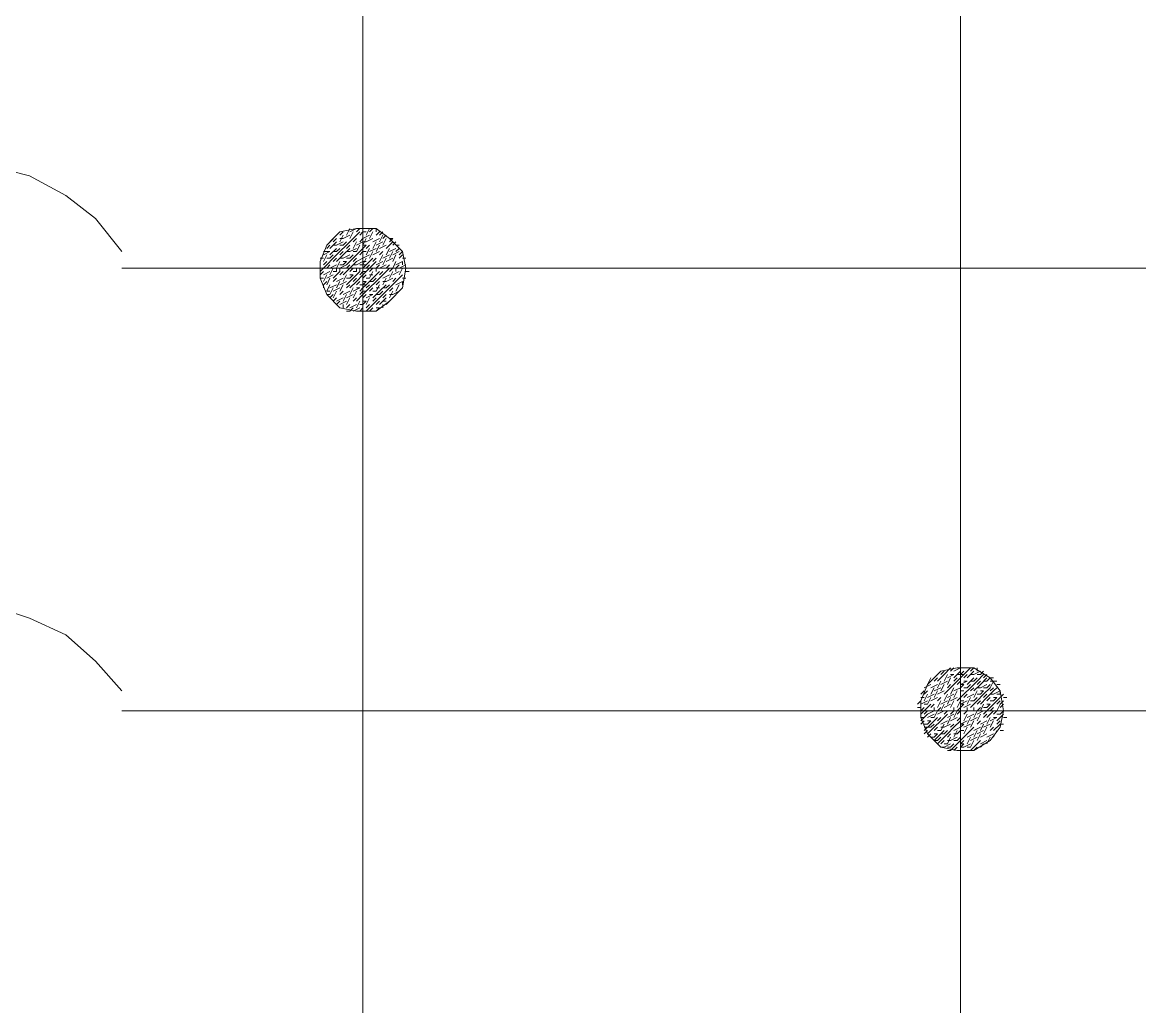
# Model space of a CAD drawing. Header units: metres. Extents: x 0 to 175, y -70 to 21.
# Drawn here: x 60.83 to 61.45, y -42.492 to -41.946 of the extents above; entities that cross this region are included whole.
import ezdxf

# ---------------------------------------------------------------- set-up
doc = ezdxf.new("R2010")
doc.units = ezdxf.units.M
doc.header["$LTSCALE"] = 0.5
doc.layers.add('TABLA', color=7, linetype='Continuous')

msp = doc.modelspace()

# ---------------------------------------------------------------- linework, layer by layer
at = {"layer": 'TABLA', "color": 7, "linetype": 'Continuous', "lineweight": 18, "true_color": 0x000007}
for p, q in [((61.01879, -40.90247), (61.01879, -43.12641)), ((61.35036, -40.91713), (61.35036, -43.12641)), ((61.00596, -42.0639), (61.0078, -42.06207)), ((61.00596, -42.06757), (61.0078, -42.0639)), ((61.0078, -42.06574), (61.01146, -42.0639)), ((61.00963, -42.0639), (61.01146, -42.06024)), ((61.01146, -42.06207), (61.01512, -42.06024)), ((61.01146, -42.06574), (61.01329, -42.06207)), ((61.01512, -42.06207), (61.01696, -42.06024)), ((61.01696, -42.0639), (61.01879, -42.06207)), ((61.01879, -42.06024), (61.02062, -42.06024)), ((61.01879, -42.06024), (61.02062, -42.06024)), ((61.01879, -42.06207), (61.02062, -42.06207)), ((61.01879, -42.06574), (61.01879, -42.0639)), ((61.01879, -42.06574), (61.02245, -42.0639)), ((61.02062, -42.06024), (61.02245, -42.06024)), ((61.02062, -42.0639), (61.02245, -42.06024)), ((61.02245, -42.06207), (61.02428, -42.06024)), ((61.02245, -42.06574), (61.02428, -42.06207)), ((61.02612, -42.06207), (61.02612, -42.06024)), ((61.02612, -42.0639), (61.02795, -42.06207)), ((61.02795, -42.0639), (61.02978, -42.06207)), ((61.02795, -42.06757), (61.02978, -42.0639)), ((61.02978, -42.06574), (61.03161, -42.0639)), ((60.99864, -42.07123), (61.00047, -42.0694)), ((61.00047, -42.07123), (61.00413, -42.06757)), ((61.00047, -42.0749), (61.00413, -42.07123)), ((61.0023, -42.06757), (61.00413, -42.06574)), ((61.0023, -42.0694), (61.00413, -42.0694)), ((61.00413, -42.0694), (61.0078, -42.06757)), ((61.00413, -42.07306), (61.00596, -42.07123)), ((61.00596, -42.06574), (61.0078, -42.06574)), ((61.00596, -42.0694), (61.0078, -42.0694)), ((61.0078, -42.0694), (61.00963, -42.06757)), ((61.00963, -42.07123), (61.01146, -42.0694)), ((61.01146, -42.07306), (61.01512, -42.07123)), ((61.01329, -42.06757), (61.01512, -42.06574)), ((61.01329, -42.07123), (61.01512, -42.06757)), ((61.01512, -42.0694), (61.01879, -42.06757)), ((61.01512, -42.07306), (61.01696, -42.0694)), ((61.01696, -42.06757), (61.01879, -42.06574)), ((61.01879, -42.0694), (61.02062, -42.06574)), ((61.01879, -42.06757), (61.02062, -42.06757)), ((61.01879, -42.0694), (61.02062, -42.0694)), ((61.01879, -42.07123), (61.02062, -42.0694)), ((61.02062, -42.06757), (61.02428, -42.06574)), ((61.02062, -42.07123), (61.02245, -42.0694)), ((61.02062, -42.0749), (61.02245, -42.07123)), ((61.02245, -42.07306), (61.02612, -42.07123)), ((61.02428, -42.06757), (61.02795, -42.06574)), ((61.02428, -42.07123), (61.02612, -42.06757)), ((61.02612, -42.0694), (61.02978, -42.06757)), ((61.02612, -42.07306), (61.02795, -42.0694)), ((61.02795, -42.07123), (61.03161, -42.0694)), ((61.02978, -42.0694), (61.03161, -42.06574)), ((61.03161, -42.07123), (61.03527, -42.06757)), ((61.03161, -42.0749), (61.03344, -42.07123)), ((61.03344, -42.06574), (61.03527, -42.06574)), ((61.03344, -42.06757), (61.03527, -42.06574)), ((61.03344, -42.07306), (61.03711, -42.07123)), ((61.03527, -42.0694), (61.03711, -42.06757)), ((61.03711, -42.0694), (61.03894, -42.0694)), ((61.03711, -42.07306), (61.03894, -42.07123)), ((60.99497, -42.07673), (60.9968, -42.07673)), ((60.9968, -42.07306), (60.99864, -42.07306)), ((60.9968, -42.0749), (61.00047, -42.07306)), ((60.9968, -42.07856), (60.99864, -42.0749)), ((60.99864, -42.07306), (61.00047, -42.07306)), ((60.99864, -42.07673), (61.00047, -42.07673)), ((61.00047, -42.07673), (61.0023, -42.0749)), ((61.0023, -42.07306), (61.00413, -42.07306)), ((61.0023, -42.07856), (61.00413, -42.07673)), ((61.00596, -42.0749), (61.0078, -42.07306)), ((61.00596, -42.07673), (61.0078, -42.07673)), ((61.0078, -42.07673), (61.01146, -42.0749)), ((61.00963, -42.07306), (61.01146, -42.07306)), ((61.00963, -42.07673), (61.01146, -42.07673)), ((61.01146, -42.07673), (61.01329, -42.0749)), ((61.01329, -42.07306), (61.01512, -42.07306)), ((61.01329, -42.07856), (61.01512, -42.07673)), ((61.01696, -42.0749), (61.01879, -42.07306)), ((61.01879, -42.07306), (61.02062, -42.07306)), ((61.01879, -42.07673), (61.01879, -42.0749)), ((61.01879, -42.07673), (61.02245, -42.0749)), ((61.01879, -42.08039), (61.02062, -42.07673)), ((61.02245, -42.07673), (61.02428, -42.07306)), ((61.02428, -42.0749), (61.02795, -42.07306)), ((61.02428, -42.07856), (61.02612, -42.07673)), ((61.02795, -42.0749), (61.02978, -42.07306)), ((61.02795, -42.07856), (61.02978, -42.0749)), ((61.02978, -42.07673), (61.03344, -42.0749)), ((61.02978, -42.08039), (61.03161, -42.07673)), ((61.03161, -42.07856), (61.03527, -42.07673)), ((61.03344, -42.07673), (61.03527, -42.07306)), ((61.03527, -42.0749), (61.03894, -42.07306)), ((61.03527, -42.07856), (61.03711, -42.0749)), ((61.03894, -42.0749), (61.04077, -42.07306)), ((61.03894, -42.07673), (61.04077, -42.0749)), ((61.04077, -42.07673), (61.0426, -42.07673)), ((61.7772, -42.08222), (60.88506, -42.08222)), ((60.99497, -42.08039), (60.99497, -42.07856)), ((60.99497, -42.08222), (60.9968, -42.08222)), ((60.99497, -42.08405), (60.9968, -42.08222)), ((60.9968, -42.08039), (60.99864, -42.07856)), ((60.99864, -42.08222), (61.00047, -42.08039)), ((60.99864, -42.08222), (61.00047, -42.08222)), ((61.00047, -42.08222), (61.00413, -42.08039)), ((61.00047, -42.08589), (61.0023, -42.08222)), ((61.0023, -42.08222), (61.00413, -42.08222)), ((61.00413, -42.08222), (61.00596, -42.07856)), ((61.00413, -42.08405), (61.00413, -42.08222)), ((61.00413, -42.08222), (61.00596, -42.08222)), ((61.00596, -42.08039), (61.0078, -42.08039)), ((61.0078, -42.07856), (61.00963, -42.07856)), ((61.0078, -42.08039), (61.00963, -42.07856)), ((61.0078, -42.08589), (61.01146, -42.08222)), ((61.00963, -42.08222), (61.01146, -42.08039)), ((61.01146, -42.08405), (61.01329, -42.08222)), ((61.01329, -42.08039), (61.01512, -42.08039)), ((61.01329, -42.08222), (61.01512, -42.08222)), ((61.01512, -42.08039), (61.01879, -42.07856)), ((61.01512, -42.08222), (61.01696, -42.08222)), ((61.01512, -42.08405), (61.01512, -42.08222)), ((61.01512, -42.08222), (61.01696, -42.08222)), ((61.01696, -42.08039), (61.01879, -42.08039)), ((61.01696, -42.08222), (61.01879, -42.08222)), ((61.01879, -42.07856), (61.02062, -42.07856)), ((61.01879, -42.08039), (61.02062, -42.08039)), ((61.01879, -42.08589), (61.02245, -42.08222)), ((61.02062, -42.08222), (61.02245, -42.08039)), ((61.02062, -42.08222), (61.02245, -42.08222)), ((61.02245, -42.08222), (61.02612, -42.07856)), ((61.02245, -42.08405), (61.02428, -42.08222)), ((61.02428, -42.08222), (61.02612, -42.08222)), ((61.02612, -42.08039), (61.02978, -42.07856)), ((61.02612, -42.08222), (61.02795, -42.08039)), ((61.02612, -42.08405), (61.02612, -42.08222)), ((61.02795, -42.08222), (61.03161, -42.08039)), ((61.02795, -42.08222), (61.02978, -42.08222)), ((61.03161, -42.08222), (61.03344, -42.08039)), ((61.03344, -42.08222), (61.03527, -42.08222)), ((61.03344, -42.08405), (61.03527, -42.08222)), ((61.03527, -42.08222), (61.03711, -42.07856)), ((61.03527, -42.08222), (61.03711, -42.08222)), ((61.03711, -42.08039), (61.04077, -42.07856)), ((61.03711, -42.08222), (61.03894, -42.08039)), ((61.03711, -42.08405), (61.03711, -42.08222)), ((61.03894, -42.08222), (61.0426, -42.08039)), ((61.03894, -42.08589), (61.04077, -42.08222)), ((61.04077, -42.08039), (61.04077, -42.07856)), ((60.99497, -42.08589), (60.9968, -42.08405)), ((60.99497, -42.08772), (60.9968, -42.08772)), ((60.9968, -42.08589), (61.00047, -42.08405)), ((60.9968, -42.08955), (60.99864, -42.08589)), ((60.9968, -42.09138), (60.99864, -42.08955)), ((60.99864, -42.08772), (61.0023, -42.08589)), ((60.99864, -42.09138), (61.00047, -42.08772)), ((61.0023, -42.08405), (61.00413, -42.08405)), ((61.0023, -42.08955), (61.00413, -42.08772)), ((61.00413, -42.08955), (61.0078, -42.08772)), ((61.00413, -42.09321), (61.00596, -42.08955)), ((61.00596, -42.08589), (61.0078, -42.08405)), ((61.00596, -42.09138), (61.00963, -42.08955)), ((61.0078, -42.08955), (61.00963, -42.08589)), ((61.00963, -42.08772), (61.01146, -42.08772)), ((61.01146, -42.08589), (61.01329, -42.08589)), ((61.01146, -42.08772), (61.01329, -42.08589)), ((61.01329, -42.08405), (61.01512, -42.08405)), ((61.01329, -42.08955), (61.01512, -42.08772)), ((61.01512, -42.09138), (61.01696, -42.08955)), ((61.01696, -42.08589), (61.01879, -42.08405)), ((61.01879, -42.08405), (61.02062, -42.08405)), ((61.01879, -42.08772), (61.02062, -42.08589)), ((61.01879, -42.08955), (61.02062, -42.08955)), ((61.01879, -42.09138), (61.02062, -42.08955)), ((61.02062, -42.08772), (61.02245, -42.08772)), ((61.02245, -42.08772), (61.02428, -42.08405)), ((61.02245, -42.08589), (61.02428, -42.08589)), ((61.02245, -42.08955), (61.02428, -42.08955)), ((61.02428, -42.08955), (61.02612, -42.08772)), ((61.02612, -42.09138), (61.02795, -42.08955)), ((61.02795, -42.08589), (61.02978, -42.08405)), ((61.02978, -42.08772), (61.03344, -42.08589)), ((61.02978, -42.09138), (61.03161, -42.08772)), ((61.02978, -42.08955), (61.03161, -42.08955)), ((61.03161, -42.08955), (61.03527, -42.08772)), ((61.03344, -42.08772), (61.03527, -42.08405)), ((61.03527, -42.08589), (61.03894, -42.08405)), ((61.03527, -42.08955), (61.03711, -42.08772)), ((61.03711, -42.09138), (61.04077, -42.08955)), ((61.04077, -42.08772), (61.0426, -42.08772)), ((61.04077, -42.09138), (61.04077, -42.08955)), ((61.0426, -42.08405), (61.04443, -42.08405)), ((60.9968, -42.09321), (60.9968, -42.09138)), ((60.99864, -42.09505), (61.00047, -42.09138)), ((60.99864, -42.09505), (61.00047, -42.09505)), ((61.00047, -42.09321), (61.00413, -42.09138)), ((61.00047, -42.09688), (61.0023, -42.09321)), ((61.0023, -42.09505), (61.00596, -42.09321)), ((61.0023, -42.09871), (61.00413, -42.09505)), ((61.00596, -42.09505), (61.0078, -42.09138)), ((61.00596, -42.09688), (61.0078, -42.09505)), ((61.0078, -42.09688), (61.01146, -42.09505)), ((61.00963, -42.09321), (61.01146, -42.09138)), ((61.01146, -42.09688), (61.01329, -42.09321)), ((61.01329, -42.09505), (61.01696, -42.09321)), ((61.01329, -42.09871), (61.01512, -42.09505)), ((61.01512, -42.09321), (61.01696, -42.09321)), ((61.01696, -42.09138), (61.01879, -42.09138)), ((61.01696, -42.09505), (61.01879, -42.09321)), ((61.01696, -42.09688), (61.01879, -42.09505)), ((61.01879, -42.09138), (61.02062, -42.09138)), ((61.01879, -42.09505), (61.02062, -42.09505)), ((61.02062, -42.09321), (61.02245, -42.09138)), ((61.02245, -42.09505), (61.02428, -42.09321)), ((61.02428, -42.09505), (61.02612, -42.09505)), ((61.02612, -42.09505), (61.02795, -42.09138)), ((61.02612, -42.09321), (61.02795, -42.09321)), ((61.02795, -42.09688), (61.02978, -42.09505)), ((61.02978, -42.09321), (61.03161, -42.09321)), ((61.03161, -42.09321), (61.03344, -42.09138)), ((61.03344, -42.09505), (61.03527, -42.09321)), ((61.03344, -42.09871), (61.03527, -42.09505)), ((61.03527, -42.09688), (61.03894, -42.09505)), ((61.03711, -42.09505), (61.03894, -42.09138)), ((60.99864, -42.09688), (61.00047, -42.09688)), ((61.00047, -42.09871), (61.0023, -42.09688)), ((61.0023, -42.10054), (61.00413, -42.09871)), ((61.00413, -42.10054), (61.0078, -42.09871)), ((61.00413, -42.10237), (61.00596, -42.10054)), ((61.00596, -42.10237), (61.00963, -42.10054)), ((61.0078, -42.10054), (61.00963, -42.09688)), ((61.00963, -42.09871), (61.01329, -42.09688)), ((61.00963, -42.10237), (61.01146, -42.09871)), ((61.01329, -42.10054), (61.01512, -42.09871)), ((61.01512, -42.10054), (61.01879, -42.09688)), ((61.01512, -42.10421), (61.01696, -42.10054)), ((61.01879, -42.09871), (61.02062, -42.09688)), ((61.01879, -42.10054), (61.02062, -42.10054)), ((61.01879, -42.10237), (61.02062, -42.10054)), ((61.02062, -42.09871), (61.02428, -42.09688)), ((61.02062, -42.10237), (61.02245, -42.09871)), ((61.02245, -42.09688), (61.02428, -42.09688)), ((61.02428, -42.10054), (61.02612, -42.09871)), ((61.02612, -42.09688), (61.02795, -42.09688)), ((61.02612, -42.10237), (61.02795, -42.10054)), ((61.02795, -42.10237), (61.03161, -42.09871)), ((61.02978, -42.09871), (61.03161, -42.09688)), ((61.02978, -42.10054), (61.03161, -42.10054)), ((61.03161, -42.10237), (61.03527, -42.09871)), ((61.03344, -42.09688), (61.03527, -42.09688)), ((61.0078, -42.10421), (61.0078, -42.10237)), ((61.00963, -42.10421), (61.01146, -42.10237)), ((61.00963, -42.10604), (61.01146, -42.10604)), ((61.01146, -42.10421), (61.01512, -42.10237)), ((61.01146, -42.10604), (61.01329, -42.10421)), ((61.01329, -42.10604), (61.01696, -42.10421)), ((61.01696, -42.10237), (61.01879, -42.10237)), ((61.01696, -42.10604), (61.01879, -42.10421)), ((61.01696, -42.10604), (61.01879, -42.10604)), ((61.01879, -42.10421), (61.01879, -42.10237)), ((61.02062, -42.10421), (61.02245, -42.10237)), ((61.02245, -42.10604), (61.02428, -42.10421)), ((61.02612, -42.10421), (61.02795, -42.10421)), ((61.02612, -42.10604), (61.02795, -42.10421)), ((61.02978, -42.10421), (61.02978, -42.10237)), ((61.33937, -42.30755), (61.3412, -42.30572)), ((61.34487, -42.30572), (61.3467, -42.30388)), ((61.3467, -42.30572), (61.35036, -42.30388)), ((61.35036, -42.30388), (61.3522, -42.30388)), ((61.35036, -42.30755), (61.3522, -42.30572)), ((61.3522, -42.30388), (61.35403, -42.30388)), ((61.35403, -42.30388), (61.35586, -42.30388)), ((61.35403, -42.30938), (61.35769, -42.30572)), ((61.35586, -42.30572), (61.35769, -42.30388)), ((61.35769, -42.30755), (61.36136, -42.30572)), ((61.35952, -42.30572), (61.35952, -42.30388)), ((61.36136, -42.30755), (61.36319, -42.30572)), ((61.33021, -42.31488), (61.33388, -42.31304)), ((61.33204, -42.31304), (61.33388, -42.30938)), ((61.33388, -42.31488), (61.33754, -42.31304)), ((61.33571, -42.30938), (61.33754, -42.30755)), ((61.33571, -42.31121), (61.33754, -42.30938)), ((61.33754, -42.31488), (61.33937, -42.31121)), ((61.33937, -42.31304), (61.34304, -42.31121)), ((61.33937, -42.31671), (61.3412, -42.31304)), ((61.3412, -42.31121), (61.34304, -42.30755)), ((61.34304, -42.30938), (61.3467, -42.30755)), ((61.34304, -42.31304), (61.34487, -42.30938)), ((61.34304, -42.31488), (61.34487, -42.31304)), ((61.34487, -42.30755), (61.3467, -42.30755)), ((61.3467, -42.31121), (61.34853, -42.30938)), ((61.34853, -42.30755), (61.35036, -42.30755)), ((61.34853, -42.31304), (61.35036, -42.31121)), ((61.35036, -42.30755), (61.3522, -42.30755)), ((61.35036, -42.31304), (61.35403, -42.31121)), ((61.35036, -42.31304), (61.3522, -42.31304)), ((61.35036, -42.31488), (61.3522, -42.31304)), ((61.3522, -42.30938), (61.35403, -42.30755)), ((61.3522, -42.31121), (61.35403, -42.31121)), ((61.35403, -42.31304), (61.35769, -42.30938)), ((61.35403, -42.31488), (61.35586, -42.31304)), ((61.35586, -42.30755), (61.35769, -42.30755)), ((61.35586, -42.31121), (61.35769, -42.31121)), ((61.35769, -42.31121), (61.35952, -42.30938)), ((61.35952, -42.30755), (61.36136, -42.30755)), ((61.35952, -42.31304), (61.36136, -42.31121)), ((61.36136, -42.31488), (61.36502, -42.31304)), ((61.36319, -42.30938), (61.36502, -42.30755)), ((61.36319, -42.31121), (61.36502, -42.31121)), ((61.36502, -42.31121), (61.36685, -42.30938)), ((61.36502, -42.31488), (61.36685, -42.31304)), ((61.36685, -42.30938), (61.36868, -42.30938)), ((61.36685, -42.31121), (61.36868, -42.31121)), ((61.36868, -42.31121), (61.37051, -42.31121)), ((61.37051, -42.31304), (61.37235, -42.31304)), ((61.32838, -42.31854), (61.33021, -42.31671)), ((61.33021, -42.31854), (61.33204, -42.31671)), ((61.33021, -42.3222), (61.33204, -42.31854)), ((61.33204, -42.32037), (61.33571, -42.31854)), ((61.33388, -42.31854), (61.33571, -42.31488)), ((61.33571, -42.31671), (61.33937, -42.31488)), ((61.33571, -42.32037), (61.33754, -42.31671)), ((61.33754, -42.31854), (61.3412, -42.31671)), ((61.3412, -42.3222), (61.34304, -42.31854)), ((61.34304, -42.32037), (61.3467, -42.31854)), ((61.34487, -42.31854), (61.3467, -42.31488)), ((61.3467, -42.31671), (61.35036, -42.31488)), ((61.3467, -42.32037), (61.34853, -42.31671)), ((61.35036, -42.31671), (61.35036, -42.31488)), ((61.35036, -42.31671), (61.3522, -42.31671)), ((61.35036, -42.31854), (61.35036, -42.31671)), ((61.3522, -42.31488), (61.35403, -42.31488)), ((61.3522, -42.32037), (61.35403, -42.31854)), ((61.35403, -42.32037), (61.35769, -42.31854)), ((61.35586, -42.31671), (61.35769, -42.31488)), ((61.35769, -42.32037), (61.35952, -42.31671)), ((61.35952, -42.31488), (61.36136, -42.31488)), ((61.35952, -42.31854), (61.36136, -42.31854)), ((61.36136, -42.31671), (61.36319, -42.31671)), ((61.36136, -42.31854), (61.36319, -42.31671)), ((61.36319, -42.31488), (61.36502, -42.31488)), ((61.36319, -42.32037), (61.36502, -42.31854)), ((61.36685, -42.31671), (61.36868, -42.31488)), ((61.36685, -42.31854), (61.36868, -42.31854)), ((61.36868, -42.31854), (61.37235, -42.31671)), ((61.37051, -42.31854), (61.37235, -42.31854)), ((61.37235, -42.31854), (61.37235, -42.31671)), ((61.32655, -42.32404), (61.32838, -42.3222)), ((61.32838, -42.32037), (61.33021, -42.32037)), ((61.32838, -42.32404), (61.33204, -42.3222)), ((61.33021, -42.32404), (61.33204, -42.32404)), ((61.33021, -42.3277), (61.33388, -42.32404)), ((61.33204, -42.32404), (61.33388, -42.32037)), ((61.33388, -42.3222), (61.33754, -42.32037)), ((61.33388, -42.32587), (61.33571, -42.32404)), ((61.33754, -42.3222), (61.33937, -42.32037)), ((61.33754, -42.32587), (61.33937, -42.3222)), ((61.33937, -42.32404), (61.34304, -42.3222)), ((61.33937, -42.3277), (61.3412, -42.32404)), ((61.3412, -42.32587), (61.34487, -42.32404)), ((61.34304, -42.32404), (61.34487, -42.32037)), ((61.34487, -42.3222), (61.34853, -42.32037)), ((61.34487, -42.32587), (61.3467, -42.3222)), ((61.34853, -42.3222), (61.35036, -42.32037)), ((61.34853, -42.32587), (61.35036, -42.3222)), ((61.35036, -42.3222), (61.3522, -42.3222)), ((61.35036, -42.32404), (61.35403, -42.3222)), ((61.35036, -42.32404), (61.3522, -42.32404)), ((61.35036, -42.32587), (61.3522, -42.32404)), ((61.3522, -42.32587), (61.35586, -42.32404)), ((61.35403, -42.32404), (61.35586, -42.32037)), ((61.35586, -42.3222), (61.35769, -42.3222)), ((61.35769, -42.3222), (61.35952, -42.32037)), ((61.35952, -42.32404), (61.36136, -42.3222)), ((61.36136, -42.3277), (61.36319, -42.32404)), ((61.36502, -42.3222), (61.36685, -42.32037)), ((61.36502, -42.32404), (61.36685, -42.32404)), ((61.36502, -42.32587), (61.36685, -42.32404)), ((61.36685, -42.3222), (61.36868, -42.3222)), ((61.36868, -42.32037), (61.37051, -42.32037)), ((61.36868, -42.3222), (61.37051, -42.32037)), ((61.37051, -42.32404), (61.37235, -42.3222)), ((61.37235, -42.32587), (61.37418, -42.32404)), ((61.37418, -42.32037), (61.37601, -42.32037)), ((61.7772, -42.3277), (60.88506, -42.3277)), ((61.32655, -42.32587), (61.32838, -42.32587)), ((61.32838, -42.3277), (61.33021, -42.32587)), ((61.32838, -42.3277), (61.33021, -42.3277)), ((61.32838, -42.32953), (61.33021, -42.3277)), ((61.32838, -42.33136), (61.33021, -42.33136)), ((61.33021, -42.32953), (61.33204, -42.3277)), ((61.33204, -42.33136), (61.33571, -42.32953)), ((61.33388, -42.33136), (61.33571, -42.33136)), ((61.33571, -42.3277), (61.33571, -42.32587)), ((61.33571, -42.3277), (61.33754, -42.3277)), ((61.33571, -42.33136), (61.33754, -42.3277)), ((61.33754, -42.3277), (61.33937, -42.32587)), ((61.33754, -42.32953), (61.3412, -42.3277)), ((61.33754, -42.33319), (61.33937, -42.33136)), ((61.33937, -42.3277), (61.3412, -42.3277)), ((61.3412, -42.32953), (61.34304, -42.3277)), ((61.34304, -42.33136), (61.3467, -42.32953)), ((61.34304, -42.33503), (61.34487, -42.33136)), ((61.34487, -42.32953), (61.3467, -42.3277)), ((61.34487, -42.33319), (61.34853, -42.33136)), ((61.3467, -42.3277), (61.3467, -42.32587)), ((61.3467, -42.3277), (61.34853, -42.3277)), ((61.3467, -42.33136), (61.34853, -42.3277)), ((61.34853, -42.3277), (61.35036, -42.32587)), ((61.34853, -42.32953), (61.35036, -42.3277)), ((61.34853, -42.33319), (61.35036, -42.33136)), ((61.35036, -42.3277), (61.35036, -42.32587)), ((61.35036, -42.3277), (61.3522, -42.3277)), ((61.35036, -42.3277), (61.3522, -42.3277)), ((61.35036, -42.33136), (61.35036, -42.32953)), ((61.3522, -42.32953), (61.35403, -42.3277)), ((61.3522, -42.33319), (61.35403, -42.32953)), ((61.35403, -42.3277), (61.35403, -42.32587)), ((61.35403, -42.33136), (61.35769, -42.32953)), ((61.35403, -42.33503), (61.35586, -42.33136)), ((61.35586, -42.3277), (61.35769, -42.3277)), ((61.35586, -42.33319), (61.35952, -42.33136)), ((61.35769, -42.3277), (61.35769, -42.32587)), ((61.35769, -42.3277), (61.35952, -42.3277)), ((61.35769, -42.33136), (61.35952, -42.3277)), ((61.35952, -42.3277), (61.36136, -42.32587)), ((61.35952, -42.32953), (61.36319, -42.3277)), ((61.35952, -42.33319), (61.36136, -42.32953)), ((61.36136, -42.3277), (61.36319, -42.3277)), ((61.36319, -42.32587), (61.36502, -42.32587)), ((61.36319, -42.32953), (61.36502, -42.3277)), ((61.36319, -42.33136), (61.36502, -42.32953)), ((61.36502, -42.33503), (61.36685, -42.33136)), ((61.36685, -42.3277), (61.36868, -42.32587)), ((61.36685, -42.3277), (61.36868, -42.3277)), ((61.36685, -42.33319), (61.37051, -42.33136)), ((61.36868, -42.32953), (61.37051, -42.3277)), ((61.36868, -42.33136), (61.37051, -42.33136)), ((61.37051, -42.32953), (61.37235, -42.32953)), ((61.37051, -42.33319), (61.37418, -42.32953)), ((61.37235, -42.3277), (61.37418, -42.3277)), ((61.37235, -42.32953), (61.37418, -42.3277)), ((61.37418, -42.33136), (61.37601, -42.33136)), ((61.32838, -42.33503), (61.33021, -42.33319)), ((61.33021, -42.33503), (61.33204, -42.33503)), ((61.33021, -42.33686), (61.33204, -42.33686)), ((61.33204, -42.33319), (61.33388, -42.33319)), ((61.33204, -42.33503), (61.33388, -42.33319)), ((61.33204, -42.33686), (61.33388, -42.33686)), ((61.33388, -42.33686), (61.33571, -42.33503)), ((61.33571, -42.33869), (61.33754, -42.33686)), ((61.33937, -42.33503), (61.34304, -42.33319)), ((61.33937, -42.33869), (61.3412, -42.33503)), ((61.33937, -42.33686), (61.3412, -42.33686)), ((61.3412, -42.33686), (61.34487, -42.33503)), ((61.34487, -42.33686), (61.3467, -42.33503)), ((61.3467, -42.33869), (61.35036, -42.33686)), ((61.35036, -42.33503), (61.35403, -42.33319)), ((61.35036, -42.33503), (61.3522, -42.33503)), ((61.35036, -42.33686), (61.3522, -42.33503)), ((61.35036, -42.33869), (61.35036, -42.33686)), ((61.3522, -42.33686), (61.35586, -42.33503)), ((61.3522, -42.34052), (61.35403, -42.33686)), ((61.35586, -42.33686), (61.35769, -42.33319)), ((61.35769, -42.33869), (61.36136, -42.33686)), ((61.35952, -42.33503), (61.36136, -42.33319)), ((61.36136, -42.33503), (61.36502, -42.33319)), ((61.36136, -42.33869), (61.36319, -42.33503)), ((61.36319, -42.33686), (61.36685, -42.33503)), ((61.36319, -42.34052), (61.36502, -42.33686)), ((61.36685, -42.33686), (61.36868, -42.33319)), ((61.36685, -42.33869), (61.36868, -42.33686)), ((61.37051, -42.33503), (61.37235, -42.33319)), ((61.33021, -42.34052), (61.33204, -42.33869)), ((61.33204, -42.34235), (61.33388, -42.34052)), ((61.33388, -42.34235), (61.33571, -42.34235)), ((61.33571, -42.34052), (61.33754, -42.34052)), ((61.33571, -42.34235), (61.33754, -42.34052)), ((61.33754, -42.33869), (61.33937, -42.33869)), ((61.33754, -42.34419), (61.33937, -42.34235)), ((61.33937, -42.34052), (61.3412, -42.34052)), ((61.3412, -42.34052), (61.34304, -42.33869)), ((61.34304, -42.34235), (61.34487, -42.34052)), ((61.34304, -42.34602), (61.34487, -42.34235)), ((61.34487, -42.34419), (61.34853, -42.34235)), ((61.3467, -42.34235), (61.34853, -42.33869)), ((61.3467, -42.34052), (61.34853, -42.34052)), ((61.34853, -42.34052), (61.35036, -42.33869)), ((61.34853, -42.34419), (61.35036, -42.34235)), ((61.35036, -42.33869), (61.3522, -42.33869)), ((61.35403, -42.34235), (61.35769, -42.34052)), ((61.35403, -42.34602), (61.35586, -42.34235)), ((61.35586, -42.34419), (61.35952, -42.34235)), ((61.35769, -42.34235), (61.35952, -42.33869)), ((61.35952, -42.34052), (61.36319, -42.33869)), ((61.35952, -42.34419), (61.36136, -42.34052)), ((61.36136, -42.34235), (61.36502, -42.34052)), ((61.36502, -42.34235), (61.36868, -42.34052)), ((61.36502, -42.34602), (61.36685, -42.34235)), ((61.36868, -42.34235), (61.37051, -42.33869)), ((61.37235, -42.33869), (61.37418, -42.33869)), ((61.33571, -42.34419), (61.33754, -42.34419)), ((61.33937, -42.34602), (61.3412, -42.34419)), ((61.33937, -42.34785), (61.3412, -42.34785)), ((61.3412, -42.34602), (61.34304, -42.34602)), ((61.3412, -42.34785), (61.34487, -42.34602)), ((61.34304, -42.34419), (61.34487, -42.34419)), ((61.34304, -42.34785), (61.34487, -42.34785)), ((61.34304, -42.34968), (61.34487, -42.34968)), ((61.34487, -42.34785), (61.3467, -42.34602)), ((61.3467, -42.34419), (61.34853, -42.34419)), ((61.3467, -42.34968), (61.34853, -42.34785)), ((61.34853, -42.34968), (61.35036, -42.34968)), ((61.35036, -42.34602), (61.3522, -42.34419)), ((61.35036, -42.34602), (61.3522, -42.34602)), ((61.35036, -42.34785), (61.3522, -42.34602)), ((61.35036, -42.34785), (61.3522, -42.34785)), ((61.35036, -42.34968), (61.35036, -42.34785)), ((61.35036, -42.34968), (61.3522, -42.34968)), ((61.3522, -42.34785), (61.35586, -42.34602)), ((61.3522, -42.34968), (61.35403, -42.34968)), ((61.35403, -42.34785), (61.35586, -42.34785)), ((61.35586, -42.34785), (61.35769, -42.34419)), ((61.35769, -42.34968), (61.35952, -42.34785)), ((61.36136, -42.34602), (61.36502, -42.34419)), ((61.36136, -42.34785), (61.36319, -42.34602))]:
    msp.add_line(p, q, dxfattribs=at)
for points in [[(60.88506, -42.07306), (60.8704, -42.05474), (60.85392, -42.04192), (60.83376, -42.03093), (60.81178, -42.02543), (60.7898, -42.02543), (60.76782, -42.0291), (60.74766, -42.03643), (60.72935, -42.04742), (60.71286, -42.0639), (60.70187, -42.08222), (60.69271, -42.10237)], [(60.9968, -42.08222), (60.99864, -42.08039), (61.0023, -42.07673), (61.00596, -42.07306), (61.00963, -42.0694), (61.01329, -42.06574), (61.01696, -42.06207)], [(60.99864, -42.0694), (61.0023, -42.06574), (61.00413, -42.0639)], [(61.00413, -42.07856), (61.0078, -42.0749), (61.01146, -42.07123)], [(61.00596, -42.08222), (61.00963, -42.08039), (61.01329, -42.07673), (61.01696, -42.07306), (61.01879, -42.07123)], [(61.01146, -42.08222), (61.01512, -42.07856), (61.01879, -42.07673)], [(61.01879, -42.08222), (61.02062, -42.08039), (61.02428, -42.07673)], [(61.0023, -42.08772), (61.00596, -42.08405), (61.00596, -42.08222)], [(61.00963, -42.09138), (61.01329, -42.08772), (61.01696, -42.08405), (61.01696, -42.08222)], [(61.01879, -42.09688), (61.02245, -42.09321), (61.02612, -42.08955), (61.02978, -42.08589), (61.03344, -42.08222)], [(61.01146, -42.09321), (61.01512, -42.08955), (61.01879, -42.08589)], [(61.01879, -42.09321), (61.02062, -42.09138), (61.02428, -42.08772), (61.02795, -42.08405)], [(61.02062, -42.10604), (61.02245, -42.10421), (61.02612, -42.10054), (61.02978, -42.09688), (61.03344, -42.09321), (61.03711, -42.08955), (61.04077, -42.08589)], [(61.02428, -42.09871), (61.02795, -42.09505), (61.03161, -42.09138)], [(60.88506, -42.31671), (60.8704, -42.30022), (60.85392, -42.28557), (60.83376, -42.27641), (60.81178, -42.26908), (60.7898, -42.26908), (60.76782, -42.27274), (60.74766, -42.28007), (60.72935, -42.29106), (60.71286, -42.30755), (60.70187, -42.32587), (60.69271, -42.34602)], [(61.33754, -42.31121), (61.3412, -42.30755), (61.34487, -42.30388)], [(61.3467, -42.30938), (61.35036, -42.30572), (61.35036, -42.30388)], [(61.35036, -42.30938), (61.3522, -42.30755), (61.35586, -42.30388)], [(61.3412, -42.31854), (61.34487, -42.31488), (61.34853, -42.31121), (61.35036, -42.30938)], [(61.35036, -42.32037), (61.3522, -42.31854), (61.35586, -42.31488), (61.35952, -42.31121), (61.36319, -42.30755)], [(61.35586, -42.32587), (61.35952, -42.3222), (61.36319, -42.31854), (61.36685, -42.31488), (61.36868, -42.31121)], [(61.35769, -42.31671), (61.36136, -42.31304), (61.36502, -42.30938)], [(61.36136, -42.32404), (61.36502, -42.32037), (61.36868, -42.31671), (61.37051, -42.31488)], [(61.36502, -42.3277), (61.36685, -42.32587), (61.37051, -42.3222), (61.37418, -42.31854)], [(61.37051, -42.3277), (61.37235, -42.32404), (61.37418, -42.3222)], [(61.32838, -42.33319), (61.33204, -42.32953), (61.33571, -42.3277)], [(61.33021, -42.33869), (61.33388, -42.33503), (61.33754, -42.33136)], [(61.33204, -42.34052), (61.33571, -42.33686), (61.33937, -42.33319), (61.34304, -42.32953)], [(61.36502, -42.33136), (61.36868, -42.3277), (61.37051, -42.3277)], [(61.33754, -42.34602), (61.33937, -42.34419), (61.34304, -42.34052), (61.3467, -42.33686), (61.35036, -42.33319)], [(61.35036, -42.34419), (61.35403, -42.34052), (61.35769, -42.33686)], [(61.36868, -42.33869), (61.37235, -42.33503), (61.37418, -42.33503)], [(61.33571, -42.34419), (61.33754, -42.34235), (61.3412, -42.33869)], [(61.34487, -42.34968), (61.3467, -42.34785), (61.35036, -42.34419)], [(61.35586, -42.34968), (61.35769, -42.34785), (61.36136, -42.34419)]]:
    msp.add_lwpolyline(points, dxfattribs=at)
for points in [[(61.0426, -42.08222), (61.04077, -42.07306), (61.03344, -42.06574), (61.02612, -42.06024), (61.01512, -42.06024), (61.00596, -42.06207), (60.99864, -42.0694), (60.99497, -42.07856), (60.99497, -42.08772), (60.99864, -42.09688), (61.00596, -42.10421), (61.01512, -42.10604), (61.02612, -42.10604), (61.03344, -42.10054), (61.04077, -42.09321)], [(61.37418, -42.3277), (61.37235, -42.31671), (61.36685, -42.30938), (61.35769, -42.30388), (61.34853, -42.30388), (61.33937, -42.30572), (61.33204, -42.31304), (61.32838, -42.3222), (61.32838, -42.33136), (61.33204, -42.34052), (61.33937, -42.34785), (61.34853, -42.34968), (61.35769, -42.34968), (61.36685, -42.34419), (61.37235, -42.33686)]]:
    msp.add_lwpolyline(points, close=True, dxfattribs=at)

doc.saveas('drawing.dxf')
